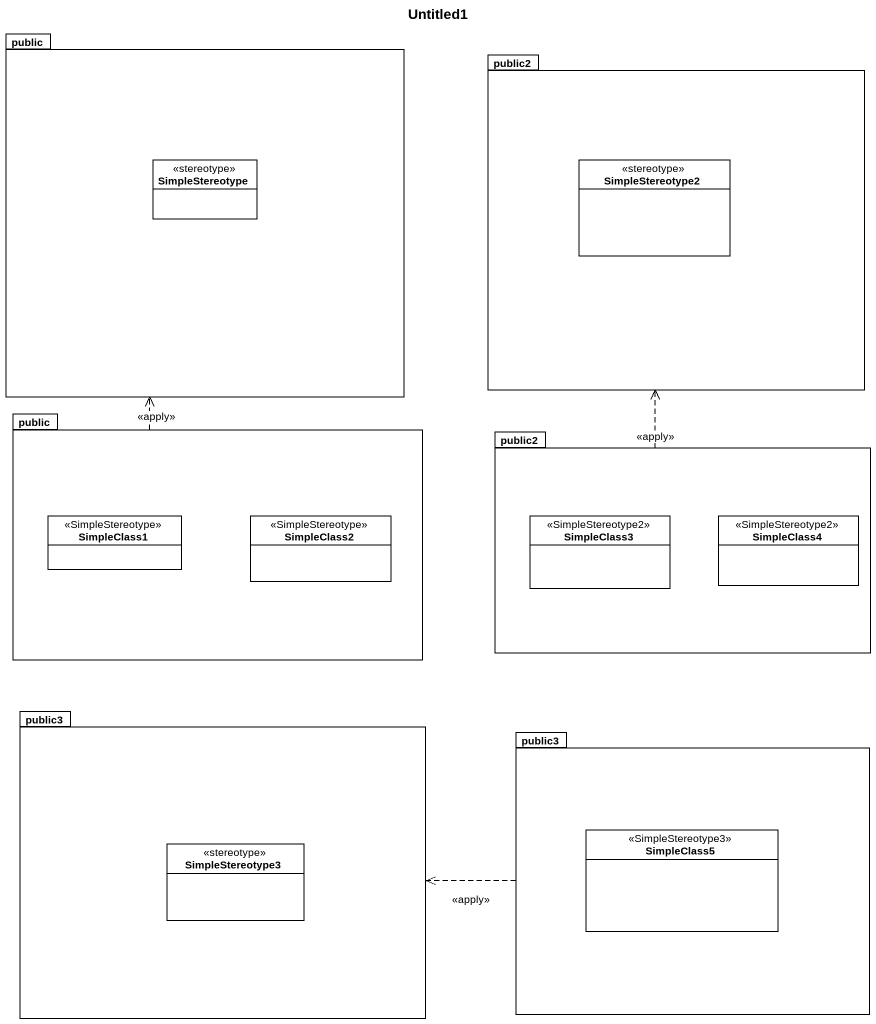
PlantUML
@startuml
title Untitled1
hide circle
hide empty members
package public {
  class SimpleStereotype <<stereotype>>
}
package public2 {
  class SimpleStereotype2 <<stereotype>>
}
package "public" as public_2 {
  class SimpleClass1 <<SimpleStereotype>>
  class SimpleClass2 <<SimpleStereotype>>
}
package "public2" as public2_2 {
  class SimpleClass3 <<SimpleStereotype2>>
  class SimpleClass4 <<SimpleStereotype2>>
}
package public3 {
  class SimpleStereotype3 <<stereotype>>
}
package "public3" as public3_2 {
  class SimpleClass5 <<SimpleStereotype3>>
}
public_2 .up.> public : <<apply>>
public2_2 .up.> public2 : <<apply>>
public3_2 .left.> public3 : <<apply>>
@enduml
